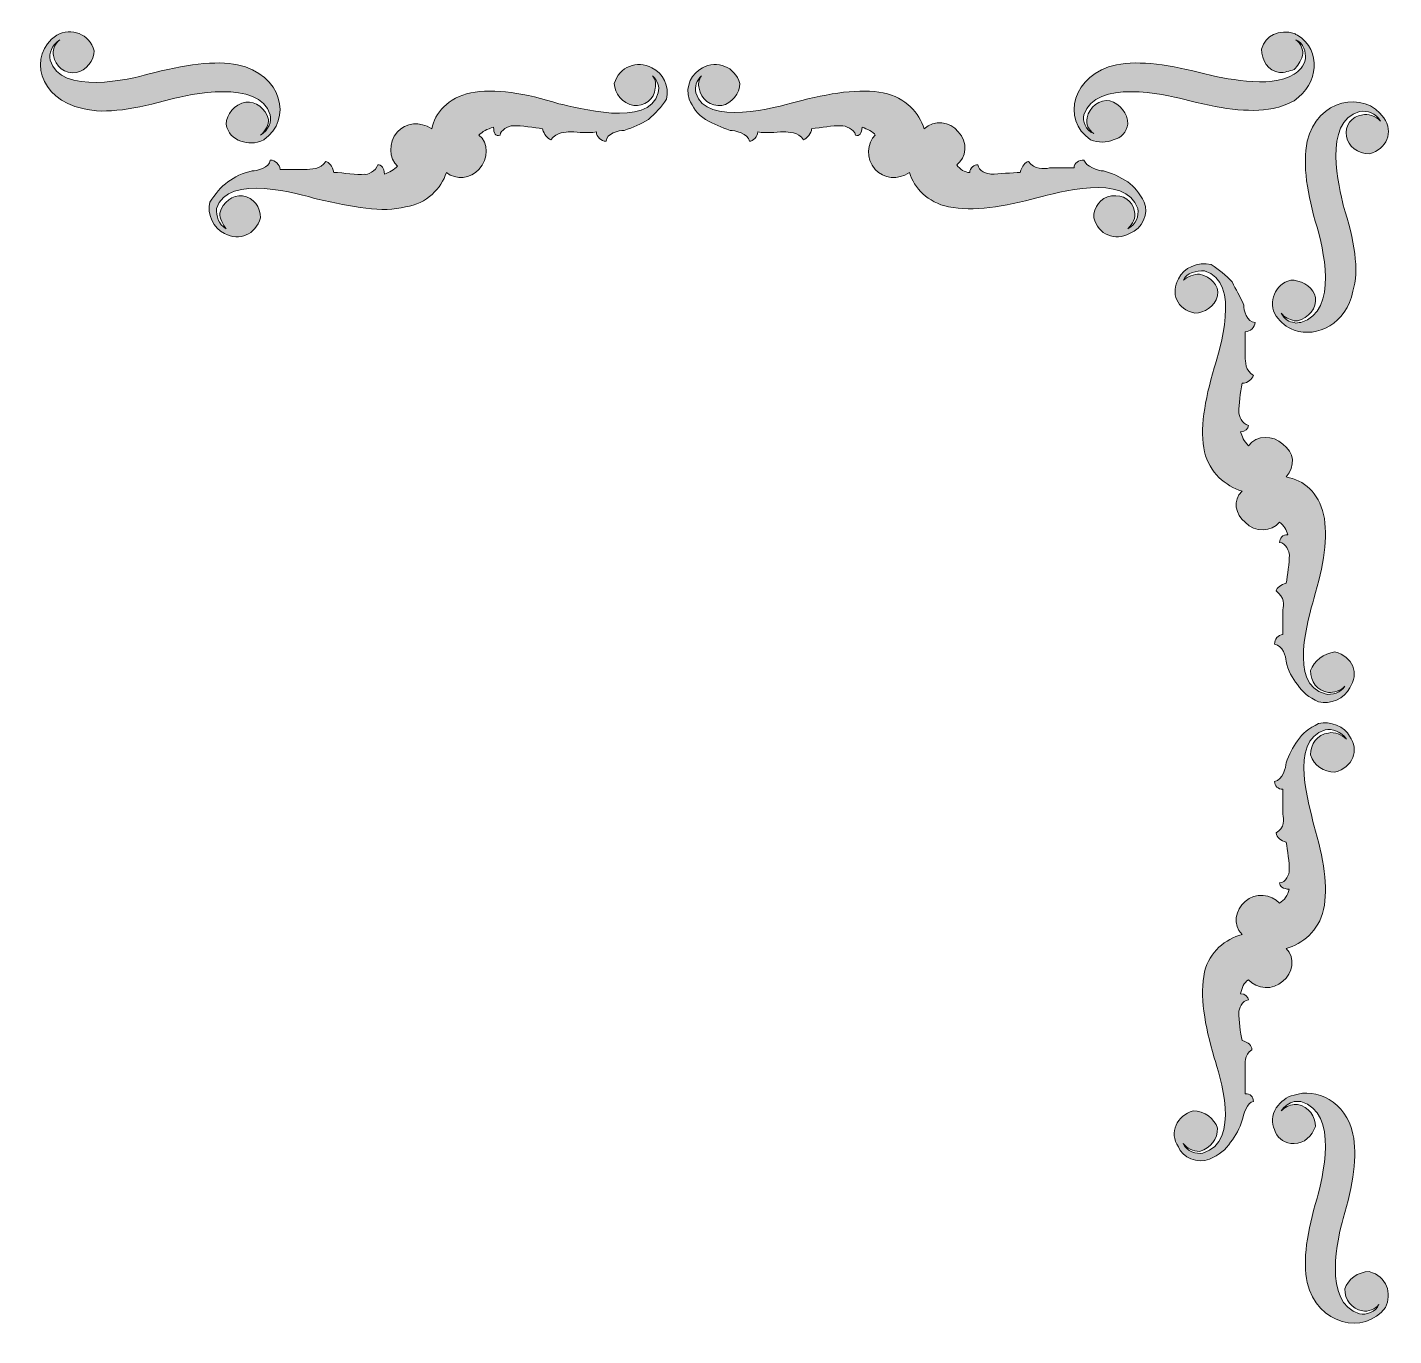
# Model space of a CAD drawing. Header units: inches. Extents: x -170 to 760, y -27 to 863.
import ezdxf

# ---------------------------------------------------------------- set-up
doc = ezdxf.new("R2010")
doc.units = ezdxf.units.IN
doc.header["$MEASUREMENT"] = 0
doc.layers.add('图层 1', color=7, linetype='Continuous')

# ---------------------------------------------------------------- blocks, each defined once
blk = doc.blocks.new('block 2')
at = {"layer": '图层 1', "true_color": 0xffffff}
h = blk.add_hatch(color=7, dxfattribs=at)
h.dxf.hatch_style = 2
edge = h.paths.add_edge_path()
edge.add_spline(control_points=[(-4.71, 803.26), (-3.61, 799.01), (-5.82, 792.64), (-11.38, 789.46), (-8.05, 791.58), (-5.82, 796.89), (-5.82, 800.07), (-8.05, 807.51), (-14.7, 812.82), (-21.35, 811.75), (-29.12, 810.69), (-34.68, 803.26), (-34.68, 796.89), (-33.57, 790.51), (-30.23, 787.33), (-24.7, 785.2), (-20.25, 784.13), (-14.7, 783.08), (-9.16, 786.26), (10.82, 800.07), (3.06, 830.87), (-26.9, 837.24), (-41.33, 840.42), (-63.51, 837.24), (-87.92, 830.87), (-99.03, 827.68), (-147.84, 816), (-154.49, 840.42), (-155.6, 844.67), (-153.37, 851.04), (-147.84, 854.23), (-151.17, 852.1), (-153.37, 845.74), (-152.26, 843.61), (-151.17, 836.18), (-144.5, 830.87), (-136.73, 831.93), (-130.08, 832.98), (-124.55, 840.42), (-124.55, 846.79), (-127.86, 858.48), (-140.07, 862.73), (-150.05, 857.42), (-170.02, 843.61), (-162.25, 813.88), (-132.31, 807.51), (-116.76, 803.26), (-95.68, 807.51), (-72.39, 813.88), (-60.19, 817.06), (-12.48, 827.68), (-4.71, 803.26)], knot_values=[0, 0, 0, 0, 1, 1, 1, 2, 2, 2, 3, 3, 3, 4, 4, 4, 5, 5, 5, 6, 6, 6, 7, 7, 7, 8, 8, 8, 9, 9, 9, 10, 10, 10, 11, 11, 11, 12, 12, 12, 13, 13, 13, 14, 14, 14, 15, 15, 15, 16, 16, 16, 17, 17, 17, 17], degree=3, periodic=1)
h = blk.add_hatch(color=7, dxfattribs=at)
h.dxf.hatch_style = 2
edge = h.paths.add_edge_path()
edge.add_spline(control_points=[(553.31, 786.26), (558.86, 784.13), (564.42, 784.13), (568.84, 786.26), (574.4, 787.33), (577.71, 791.58), (578.83, 796.89), (578.83, 804.32), (573.3, 810.69), (566.63, 812.82), (559.98, 813.88), (552.21, 808.56), (551.1, 801.14), (550, 796.89), (552.21, 792.63), (555.54, 790.51), (550, 792.63), (547.77, 799.01), (548.89, 803.26), (556.65, 827.68), (604.35, 817.06), (616.56, 813.88), (640.96, 807.5), (660.93, 804.32), (677.57, 807.5), (683.11, 808.56), (687.56, 810.69), (691.99, 812.82), (708.63, 824.5), (710.86, 846.79), (694.21, 857.41), (693.1, 857.41), (693.1, 858.48), (691.99, 858.48), (682.01, 861.67), (672.03, 857.41), (669.81, 847.86), (669.81, 840.42), (674.25, 832.98), (682.01, 831.93), (685.34, 831.93), (688.67, 832.98), (691.99, 834.05), (694.21, 836.18), (696.44, 839.36), (697.54, 843.61), (698.66, 846.79), (696.44, 852.1), (693.1, 854.23), (698.66, 852.1), (699.75, 845.74), (699.75, 841.49), (698.65, 836.18), (695.33, 832.99), (691.98, 830.87), (675.34, 820.25), (642.08, 828.74), (632.08, 830.87), (607.68, 837.24), (586.6, 840.42), (571.06, 837.24), (541.12, 830.87), (533.36, 800.07), (553.31, 786.26)], knot_values=[0, 0, 0, 0, 1, 1, 1, 2, 2, 2, 3, 3, 3, 4, 4, 4, 5, 5, 5, 6, 6, 6, 7, 7, 7, 8, 8, 8, 9, 9, 9, 10, 10, 10, 11, 11, 11, 12, 12, 12, 13, 13, 13, 14, 14, 14, 15, 15, 15, 16, 16, 16, 17, 17, 17, 18, 18, 18, 19, 19, 19, 20, 20, 20, 21, 21, 21, 21], degree=3, periodic=1)
h = blk.add_hatch(color=7, dxfattribs=at)
h.dxf.hatch_style = 2
edge = h.paths.add_edge_path()
edge.add_spline(control_points=[(254.89, 835.12), (244.9, 840.42), (232.7, 836.18), (229.37, 824.5), (229.37, 818.13), (234.91, 810.69), (242.67, 809.62), (249.34, 808.57), (257.1, 813.88), (257.1, 821.31), (257.93, 823.7), (257.51, 827.26), (255.4, 829.8), (258.84, 826.63), (260.22, 822.41), (259.32, 818.13), (252.67, 793.7), (203.85, 808.57), (191.64, 810.69), (169.45, 818.13), (147.27, 821.31), (131.74, 818.13), (116.21, 814.95), (107.34, 804.32), (105.11, 793.7), (97.34, 799.01), (87.37, 797.95), (81.82, 791.58), (75.16, 784.13), (76.28, 773.53), (81.82, 768.21), (79.59, 766.09), (76.28, 763.96), (72.94, 762.9), (72.94, 767.15), (70.72, 769.28), (68.51, 769.28), (67.4, 765.03), (60.75, 761.84), (59.63, 762.9), (54.08, 761.84), (45.21, 763.96), (38.54, 763.96), (37.44, 768.22), (35.23, 771.4), (33, 771.4), (29.67, 766.09), (23.01, 766.09), (18.59, 766.09), (13.03, 766.09), (8.59, 766.09), (1.94, 766.09), (1.94, 769.28), (-1.4, 772.46), (-4.71, 772.46), (-4.71, 767.15), (-14.7, 765.03), (-16.93, 765.03), (-23.58, 763.96), (-29.12, 760.78), (-33.57, 757.59), (-38, 754.4), (-42.45, 749.1), (-45.76, 743.79), (-47.99, 736.35), (-43.54, 725.73), (-35.78, 722.55), (-25.8, 717.24), (-14.7, 721.48), (-11.38, 733.16), (-11.38, 740.6), (-15.82, 746.97), (-23.58, 748.04), (-30.23, 749.1), (-36.9, 743.79), (-39.11, 736.35), (-39.11, 733.16), (-36.9, 727.86), (-34.68, 725.73), (-40.22, 728.92), (-41.33, 734.23), (-41.33, 739.54), (-33.57, 763.96), (15.25, 749.1), (27.46, 745.91), (50.76, 740.6), (71.82, 736.35), (87.37, 740.6), (101.78, 742.71), (111.78, 753.34), (115.1, 763.96), (121.75, 758.65), (131.74, 759.71), (137.28, 766.09), (143.95, 773.53), (143.95, 784.13), (137.28, 789.46), (139.51, 791.58), (142.83, 793.7), (147.27, 794.76), (147.27, 790.51), (148.38, 788.39), (151.71, 789.46), (151.71, 792.63), (157.26, 795.82), (160.59, 795.82), (166.14, 795.82), (175.02, 794.76), (180.56, 793.7), (181.67, 789.46), (183.88, 787.33), (186.09, 786.26), (190.55, 791.58), (196.08, 791.58), (199.42, 791.58), (206.07, 791.58), (210.5, 790.51), (217.17, 791.58), (217.17, 788.39), (220.49, 785.2), (223.83, 785.2), (223.83, 790.51), (232.69, 792.63), (236.02, 792.63), (242.67, 794.76), (247.12, 796.89), (252.67, 800.07), (257.1, 804.32), (261.54, 808.57), (264.87, 813.88), (267.08, 822.37), (262.65, 831.94), (254.89, 835.12)], knot_values=[0, 0, 0, 0, 1, 1, 1, 2, 2, 2, 3, 3, 3, 4, 4, 4, 5, 5, 5, 6, 6, 6, 7, 7, 7, 8, 8, 8, 9, 9, 9, 10, 10, 10, 11, 11, 11, 12, 12, 12, 13, 13, 13, 14, 14, 14, 15, 15, 15, 16, 16, 16, 17, 17, 17, 18, 18, 18, 19, 19, 19, 20, 20, 20, 21, 21, 21, 22, 22, 22, 23, 23, 23, 24, 24, 24, 25, 25, 25, 26, 26, 26, 27, 27, 27, 28, 28, 28, 29, 29, 29, 30, 30, 30, 31, 31, 31, 32, 32, 32, 33, 33, 33, 34, 34, 34, 35, 35, 35, 36, 36, 36, 37, 37, 37, 38, 38, 38, 39, 39, 39, 40, 40, 40, 41, 41, 41, 42, 42, 42, 43, 43, 43, 44, 44, 44, 44], degree=3, periodic=1)
h = blk.add_hatch(color=7, dxfattribs=at)
h.dxf.hatch_style = 2
edge = h.paths.add_edge_path()
edge.add_spline(control_points=[(578.83, 757.59), (573.3, 760.78), (567.74, 763.96), (562.19, 765.03), (558.86, 765.03), (550, 768.22), (548.89, 772.46), (545.55, 772.46), (542.22, 770.34), (542.22, 767.15), (535.57, 767.15), (531.13, 767.15), (525.59, 767.15), (521.14, 766.09), (515.6, 766.09), (511.17, 771.4), (508.95, 771.4), (506.73, 768.22), (505.61, 763.96), (500.07, 763.96), (491.19, 762.9), (485.64, 762.9), (483.43, 762.9), (476.78, 765.03), (476.78, 769.28), (474.55, 769.28), (471.21, 767.15), (471.21, 763.96), (467.9, 763.96), (464.56, 766.09), (462.35, 769.28), (469, 773.53), (470.11, 785.2), (463.45, 791.58), (457.91, 799.01), (446.81, 800.07), (440.15, 793.7), (436.83, 804.32), (427.95, 814.95), (412.42, 818.13), (396.89, 821.31), (375.81, 818.13), (352.52, 811.75), (340.3, 808.57), (291.48, 794.76), (284.83, 818.13), (283.93, 822.41), (285.32, 826.63), (288.76, 829.8), (286.64, 827.26), (286.22, 823.7), (287.06, 821.31), (288.17, 813.88), (294.83, 808.57), (302.59, 809.62), (309.24, 810.7), (314.79, 818.13), (314.79, 824.5), (311.47, 836.19), (299.27, 840.42), (289.27, 835.12), (282.62, 831.94), (277.07, 822.37), (280.41, 813.88), (282.62, 808.57), (285.95, 803.26), (291.48, 800.07), (297.05, 796.89), (302.59, 794.76), (308.13, 792.64), (311.47, 792.64), (320.35, 790.51), (321.46, 785.2), (323.67, 785.2), (327, 788.39), (327, 791.58), (333.65, 790.51), (338.1, 791.58), (344.75, 791.58), (348.08, 791.58), (354.73, 791.58), (358.05, 786.26), (360.28, 787.33), (363.61, 790.51), (363.61, 793.7), (370.27, 794.76), (378.04, 795.82), (383.58, 795.82), (386.92, 795.82), (392.46, 793.7), (393.57, 789.46), (395.78, 788.39), (397.99, 790.52), (397.99, 794.76), (401.33, 793.7), (405.76, 791.58), (406.87, 789.46), (401.33, 784.13), (400.22, 773.53), (406.87, 766.09), (412.43, 759.71), (422.4, 758.65), (430.16, 763.96), (433.5, 753.34), (442.38, 743.79), (456.8, 740.6), (473.44, 737.41), (494.52, 740.6), (517.82, 746.97), (530.02, 750.16), (577.71, 763.96), (585.48, 739.54), (586.6, 734.23), (584.38, 728.92), (578.83, 725.73), (582.17, 728.92), (584.39, 733.16), (583.27, 737.41), (582.17, 744.85), (575.51, 749.1), (567.75, 748.04), (559.98, 746.97), (555.54, 740.6), (555.54, 733.16), (558.86, 721.48), (569.95, 717.24), (579.95, 722.55), (588.83, 725.73), (593.25, 736.35), (589.93, 743.79), (586.6, 750.16), (583.27, 754.4), (578.83, 757.59)], knot_values=[0, 0, 0, 0, 1, 1, 1, 2, 2, 2, 3, 3, 3, 4, 4, 4, 5, 5, 5, 6, 6, 6, 7, 7, 7, 8, 8, 8, 9, 9, 9, 10, 10, 10, 11, 11, 11, 12, 12, 12, 13, 13, 13, 14, 14, 14, 15, 15, 15, 16, 16, 16, 17, 17, 17, 18, 18, 18, 19, 19, 19, 20, 20, 20, 21, 21, 21, 22, 22, 22, 23, 23, 23, 24, 24, 24, 25, 25, 25, 26, 26, 26, 27, 27, 27, 28, 28, 28, 29, 29, 29, 30, 30, 30, 31, 31, 31, 32, 32, 32, 33, 33, 33, 34, 34, 34, 35, 35, 35, 36, 36, 36, 37, 37, 37, 38, 38, 38, 39, 39, 39, 40, 40, 40, 41, 41, 41, 42, 42, 42, 43, 43, 43, 44, 44, 44, 44], degree=3, periodic=1)
h = blk.add_hatch(color=7, dxfattribs=at)
h.dxf.hatch_style = 2
edge = h.paths.add_edge_path()
edge.add_spline(control_points=[(707.52, 726.8), (710.86, 715.11), (723.06, 669.44), (696.44, 662.02), (695.33, 662.02), (693.1, 660.95), (691.99, 662.02), (688.67, 662.02), (685.34, 664.14), (683.11, 668.39), (685.34, 665.2), (688.67, 664.14), (691.99, 663.07), (691.99, 663.07), (693.1, 663.07), (694.21, 663.07), (701.98, 665.2), (707.52, 671.57), (706.42, 679.01), (705.3, 685.38), (698.65, 689.63), (691.98, 690.68), (690.89, 690.68), (690.89, 690.68), (689.77, 690.68), (684.22, 689.63), (679.8, 685.38), (678.68, 681.13), (676.46, 676.88), (676.46, 670.51), (679.8, 666.26), (683.11, 662.02), (686.45, 658.83), (691.98, 656.71), (707.52, 651.4), (727.5, 660.95), (731.92, 683.26), (736.38, 697.06), (733.03, 718.3), (725.27, 741.67), (723.06, 752.29), (710.86, 799.01), (736.38, 805.38), (741.91, 806.44), (747.47, 804.32), (750.79, 799.01), (747.47, 802.2), (741.91, 804.32), (738.59, 803.26), (730.82, 802.2), (726.39, 795.82), (727.5, 788.39), (728.61, 782.01), (735.26, 776.71), (743.03, 776.71), (755.23, 779.9), (759.67, 791.58), (753.02, 801.14), (739.7, 820.25), (707.52, 813.88), (700.86, 785.2), (697.54, 769.28), (700.86, 749.1), (707.52, 726.8)], knot_values=[0, 0, 0, 0, 1, 1, 1, 2, 2, 2, 3, 3, 3, 4, 4, 4, 5, 5, 5, 6, 6, 6, 7, 7, 7, 8, 8, 8, 9, 9, 9, 10, 10, 10, 11, 11, 11, 12, 12, 12, 13, 13, 13, 14, 14, 14, 15, 15, 15, 16, 16, 16, 17, 17, 17, 18, 18, 18, 19, 19, 19, 20, 20, 20, 21, 21, 21, 21], degree=3, periodic=1)
h = blk.add_hatch(color=7, dxfattribs=at)
h.dxf.hatch_style = 2
edge = h.paths.add_edge_path()
edge.add_spline(control_points=[(684.22, 449.62), (680.9, 449.62), (678.69, 446.43), (678.69, 443.24), (684.22, 442.18), (686.45, 434.75), (686.45, 431.57), (687.56, 425.2), (690.89, 419.88), (694.22, 415.63), (697.54, 410.33), (701.98, 407.14), (708.63, 403.95), (716.39, 401.83), (726.39, 406.08), (729.73, 413.51), (736.38, 423.07), (731.92, 434.75), (719.74, 437.94), (711.97, 436.87), (705.31, 431.57), (703.09, 425.2), (703.09, 417.76), (707.52, 411.39), (715.3, 410.33), (718.62, 410.33), (724.16, 411.39), (726.39, 414.58), (724.16, 410.33), (717.51, 408.21), (713.09, 409.26), (687.56, 415.63), (701.98, 461.3), (705.31, 474.05), (711.97, 496.35), (715.3, 516.52), (711.97, 531.39), (708.63, 546.26), (698.66, 554.75), (686.45, 556.88), (693.1, 564.32), (691.99, 573.87), (684.22, 579.17), (677.57, 585.56), (666.48, 585.56), (660.93, 578.12), (657.61, 581.3), (656.49, 584.5), (655.39, 587.68), (658.71, 587.68), (660.93, 589.8), (660.93, 591.93), (656.49, 592.98), (654.28, 598.29), (654.28, 601.49), (654.28, 605.74), (655.39, 614.22), (656.49, 620.6), (660.93, 620.6), (663.16, 623.78), (664.27, 625.91), (658.71, 629.1), (658.71, 635.47), (658.71, 638.65), (658.71, 645.03), (658.71, 649.27), (658.71, 655.64), (662.04, 655.64), (665.37, 658.84), (665.37, 662.02), (659.81, 662.02), (657.61, 670.52), (657.61, 673.7), (655.39, 680.07), (652.05, 684.31), (649.84, 689.63), (645.4, 693.88), (640.96, 698.12), (635.41, 701.31), (626.53, 703.44), (616.56, 699.19), (613.23, 691.75), (607.68, 682.2), (612.12, 670.52), (624.32, 668.39), (630.98, 668.39), (637.64, 672.64), (639.86, 680.07), (640.96, 687.5), (635.41, 692.82), (627.64, 694.94), (624.32, 694.94), (618.77, 692.82), (616.56, 690.69), (618.77, 696), (625.43, 697.06), (630.98, 697.06), (656.49, 689.63), (640.96, 642.9), (637.64, 631.22), (630.98, 608.92), (627.64, 588.74), (630.98, 573.87), (634.29, 560.07), (645.4, 550.51), (656.49, 547.33), (649.84, 540.95), (652.05, 531.4), (658.71, 526.09), (665.37, 518.65), (676.46, 519.71), (682.01, 526.09), (685.34, 523.96), (686.45, 520.77), (687.57, 517.59), (684.22, 517.59), (682.01, 515.46), (682.01, 512.28), (686.45, 512.28), (688.68, 505.9), (688.68, 503.78), (688.68, 498.47), (687.57, 489.98), (686.45, 484.67), (683.11, 483.6), (679.8, 481.47), (679.8, 479.35), (685.34, 475.11), (685.34, 469.8), (684.22, 466.61), (684.22, 460.24), (684.22, 455.99), (684.22, 449.62)], knot_values=[0, 0, 0, 0, 1, 1, 1, 2, 2, 2, 3, 3, 3, 4, 4, 4, 5, 5, 5, 6, 6, 6, 7, 7, 7, 8, 8, 8, 9, 9, 9, 10, 10, 10, 11, 11, 11, 12, 12, 12, 13, 13, 13, 14, 14, 14, 15, 15, 15, 16, 16, 16, 17, 17, 17, 18, 18, 18, 19, 19, 19, 20, 20, 20, 21, 21, 21, 22, 22, 22, 23, 23, 23, 24, 24, 24, 25, 25, 25, 26, 26, 26, 27, 27, 27, 28, 28, 28, 29, 29, 29, 30, 30, 30, 31, 31, 31, 32, 32, 32, 33, 33, 33, 34, 34, 34, 35, 35, 35, 36, 36, 36, 37, 37, 37, 38, 38, 38, 39, 39, 39, 40, 40, 40, 41, 41, 41, 42, 42, 42, 43, 43, 43, 44, 44, 44, 44], degree=3, periodic=1)
h = blk.add_hatch(color=7, dxfattribs=at)
h.dxf.hatch_style = 2
edge = h.paths.add_edge_path()
edge.add_spline(control_points=[(684.22, 213.85), (690.89, 219.17), (693.1, 229.79), (686.45, 236.16), (697.54, 239.35), (708.63, 247.85), (711.97, 262.71), (715.29, 277.58), (711.97, 297.75), (705.3, 320.06), (703.09, 331.73), (687.56, 377.4), (713.08, 384.84), (717.51, 385.9), (724.16, 383.78), (727.5, 378.46), (724.16, 381.65), (719.74, 383.78), (715.29, 382.72), (707.52, 381.65), (703.09, 375.28), (703.09, 367.85), (705.3, 360.41), (711.97, 356.16), (719.74, 356.16), (731.92, 359.36), (736.38, 371.03), (729.72, 380.59), (726.39, 386.97), (716.39, 391.21), (708.63, 389.09), (701.98, 385.9), (697.54, 382.72), (694.21, 377.4), (690.89, 373.16), (688.67, 367.85), (686.45, 362.54), (686.45, 359.36), (684.22, 350.85), (678.68, 349.79), (678.68, 346.6), (680.9, 344.48), (684.22, 344.48), (684.22, 337.04), (684.22, 332.79), (684.22, 327.49), (685.33, 324.31), (685.33, 317.94), (679.8, 314.74), (679.8, 311.56), (683.11, 309.43), (686.45, 308.37), (687.56, 303.07), (688.67, 294.57), (688.67, 289.26), (688.67, 287.14), (686.45, 280.76), (682.01, 280.76), (682.01, 278.64), (684.22, 276.51), (688.67, 276.51), (687.56, 272.27), (685.33, 269.08), (682.01, 266.95), (676.46, 273.33), (665.37, 274.39), (658.7, 268.02), (652.05, 262.71), (649.84, 252.09), (656.49, 245.71), (645.4, 242.53), (634.29, 234.04), (630.98, 220.23), (627.64, 204.3), (630.98, 184.13), (637.63, 161.82), (640.96, 150.14), (656.49, 104.47), (629.87, 97.04), (625.43, 95.98), (618.77, 98.11), (616.55, 103.41), (618.77, 100.23), (623.22, 98.11), (627.64, 98.11), (635.41, 100.23), (639.86, 106.59), (639.86, 114.04), (637.63, 120.4), (630.98, 125.72), (623.22, 125.72), (612.12, 122.53), (606.57, 110.85), (613.23, 101.29), (615.45, 93.86), (626.53, 89.6), (634.29, 92.79), (640.96, 95.98), (645.4, 99.16), (648.73, 104.47), (652.05, 108.72), (655.39, 114.04), (656.49, 119.35), (657.6, 122.53), (659.81, 132.09), (664.27, 132.09), (664.27, 135.28), (662.04, 137.4), (658.7, 137.4), (658.7, 144.83), (658.7, 149.08), (658.7, 154.38), (658.7, 157.58), (657.6, 163.95), (663.16, 167.13), (663.16, 170.32), (660.93, 172.44), (656.49, 173.5), (655.39, 178.81), (654.28, 187.31), (654.28, 192.62), (654.28, 194.74), (656.49, 201.12), (660.93, 201.12), (660.93, 203.24), (658.7, 205.37), (655.39, 205.37), (656.49, 209.62), (657.6, 212.8), (660.93, 214.92), (666.48, 208.55), (677.57, 207.49), (684.22, 213.85)], knot_values=[0, 0, 0, 0, 1, 1, 1, 2, 2, 2, 3, 3, 3, 4, 4, 4, 5, 5, 5, 6, 6, 6, 7, 7, 7, 8, 8, 8, 9, 9, 9, 10, 10, 10, 11, 11, 11, 12, 12, 12, 13, 13, 13, 14, 14, 14, 15, 15, 15, 16, 16, 16, 17, 17, 17, 18, 18, 18, 19, 19, 19, 20, 20, 20, 21, 21, 21, 22, 22, 22, 23, 23, 23, 24, 24, 24, 25, 25, 25, 26, 26, 26, 27, 27, 27, 28, 28, 28, 29, 29, 29, 30, 30, 30, 31, 31, 31, 32, 32, 32, 33, 33, 33, 34, 34, 34, 35, 35, 35, 36, 36, 36, 37, 37, 37, 38, 38, 38, 39, 39, 39, 40, 40, 40, 41, 41, 41, 42, 42, 42, 43, 43, 43, 44, 44, 44, 44], degree=3, periodic=1)
h = blk.add_hatch(color=7, dxfattribs=at)
h.dxf.hatch_style = 2
edge = h.paths.add_edge_path()
edge.add_spline(control_points=[(743.03, 16.34), (735.26, 16.34), (728.62, 11.03), (726.39, 4.65), (726.39, -2.78), (730.82, -9.16), (738.59, -10.22), (741.91, -11.28), (747.47, -9.16), (749.68, -5.96), (747.47, -11.28), (740.8, -13.4), (736.38, -12.35), (710.86, -4.91), (721.95, 40.76), (725.27, 52.44), (731.92, 74.74), (735.26, 95.98), (731.92, 109.79), (727.5, 132.09), (706.42, 141.64), (691.98, 136.34), (686.45, 135.28), (683.11, 132.09), (679.8, 127.84), (676.46, 122.53), (676.46, 117.22), (678.68, 112.97), (679.8, 107.67), (684.22, 104.47), (689.77, 103.41), (690.89, 103.41), (690.89, 103.41), (691.98, 103.41), (698.65, 103.41), (704.21, 108.72), (706.42, 115.1), (706.42, 121.47), (701.98, 128.91), (694.21, 129.97), (693.1, 129.97), (691.99, 129.97), (691.99, 129.97), (688.67, 129.97), (685.34, 127.84), (683.11, 125.72), (685.34, 128.91), (688.67, 131.03), (691.99, 132.09), (693.1, 132.09), (695.33, 132.09), (696.44, 132.09), (723.06, 124.66), (710.86, 78.98), (707.52, 66.25), (700.86, 43.94), (697.54, 23.77), (700.86, 8.9), (707.52, -19.77), (739.7, -27.21), (754.14, -8.09), (758.56, 1.46), (755.23, 13.14), (743.03, 16.34)], knot_values=[0, 0, 0, 0, 1, 1, 1, 2, 2, 2, 3, 3, 3, 4, 4, 4, 5, 5, 5, 6, 6, 6, 7, 7, 7, 8, 8, 8, 9, 9, 9, 10, 10, 10, 11, 11, 11, 12, 12, 12, 13, 13, 13, 14, 14, 14, 15, 15, 15, 16, 16, 16, 17, 17, 17, 18, 18, 18, 19, 19, 19, 20, 20, 20, 21, 21, 21, 21], degree=3, periodic=1)
at = {"layer": '图层 1', "lineweight": 0}
for points, knots in [([(-4.71, 803.26), (-3.61, 799.01), (-5.82, 792.64), (-11.38, 789.46), (-8.05, 791.58), (-5.82, 796.89), (-5.82, 800.07), (-8.05, 807.51), (-14.7, 812.82), (-21.35, 811.75), (-29.12, 810.69), (-34.68, 803.26), (-34.68, 796.89), (-33.57, 790.51), (-30.23, 787.33), (-24.7, 785.2), (-20.25, 784.13), (-14.7, 783.08), (-9.16, 786.26), (10.82, 800.07), (3.06, 830.87), (-26.9, 837.24), (-41.33, 840.42), (-63.51, 837.24), (-87.92, 830.87), (-99.03, 827.68), (-147.84, 816), (-154.49, 840.42), (-155.6, 844.67), (-153.37, 851.04), (-147.84, 854.23), (-151.17, 852.1), (-153.37, 845.74), (-152.26, 843.61), (-151.17, 836.18), (-144.5, 830.87), (-136.73, 831.93), (-130.08, 832.98), (-124.55, 840.42), (-124.55, 846.79), (-127.86, 858.48), (-140.07, 862.73), (-150.05, 857.42), (-170.02, 843.61), (-162.25, 813.88), (-132.31, 807.51), (-116.76, 803.26), (-95.68, 807.51), (-72.39, 813.88), (-60.19, 817.06), (-12.48, 827.68), (-4.71, 803.26)], [0, 0, 0, 0, 1, 1, 1, 2, 2, 2, 3, 3, 3, 4, 4, 4, 5, 5, 5, 6, 6, 6, 7, 7, 7, 8, 8, 8, 9, 9, 9, 10, 10, 10, 11, 11, 11, 12, 12, 12, 13, 13, 13, 14, 14, 14, 15, 15, 15, 16, 16, 16, 17, 17, 17, 17]), ([(553.31, 786.26), (558.86, 784.13), (564.42, 784.13), (568.84, 786.26), (574.4, 787.33), (577.71, 791.58), (578.83, 796.89), (578.83, 804.32), (573.3, 810.69), (566.63, 812.82), (559.98, 813.88), (552.21, 808.56), (551.1, 801.14), (550, 796.89), (552.21, 792.63), (555.54, 790.51), (550, 792.63), (547.77, 799.01), (548.89, 803.26), (556.65, 827.68), (604.35, 817.06), (616.56, 813.88), (640.96, 807.5), (660.93, 804.32), (677.57, 807.5), (683.11, 808.56), (687.56, 810.69), (691.99, 812.82), (708.63, 824.5), (710.86, 846.79), (694.21, 857.41), (693.1, 857.41), (693.1, 858.48), (691.99, 858.48), (682.01, 861.67), (672.03, 857.41), (669.81, 847.86), (669.81, 840.42), (674.25, 832.98), (682.01, 831.93), (685.34, 831.93), (688.67, 832.98), (691.99, 834.05), (694.21, 836.18), (696.44, 839.36), (697.54, 843.61), (698.66, 846.79), (696.44, 852.1), (693.1, 854.23), (698.66, 852.1), (699.75, 845.74), (699.75, 841.49), (698.65, 836.18), (695.33, 832.99), (691.98, 830.87), (675.34, 820.25), (642.08, 828.74), (632.08, 830.87), (607.68, 837.24), (586.6, 840.42), (571.06, 837.24), (541.12, 830.87), (533.36, 800.07), (553.31, 786.26)], [0, 0, 0, 0, 1, 1, 1, 2, 2, 2, 3, 3, 3, 4, 4, 4, 5, 5, 5, 6, 6, 6, 7, 7, 7, 8, 8, 8, 9, 9, 9, 10, 10, 10, 11, 11, 11, 12, 12, 12, 13, 13, 13, 14, 14, 14, 15, 15, 15, 16, 16, 16, 17, 17, 17, 18, 18, 18, 19, 19, 19, 20, 20, 20, 21, 21, 21, 21]), ([(254.89, 835.12), (244.9, 840.42), (232.7, 836.18), (229.37, 824.5), (229.37, 818.13), (234.91, 810.69), (242.67, 809.62), (249.34, 808.57), (257.1, 813.88), (257.1, 821.31), (257.93, 823.7), (257.51, 827.26), (255.4, 829.8), (258.84, 826.63), (260.22, 822.41), (259.32, 818.13), (252.67, 793.7), (203.85, 808.57), (191.64, 810.69), (169.45, 818.13), (147.27, 821.31), (131.74, 818.13), (116.21, 814.95), (107.34, 804.32), (105.11, 793.7), (97.34, 799.01), (87.37, 797.95), (81.82, 791.58), (75.16, 784.13), (76.28, 773.53), (81.82, 768.21), (79.59, 766.09), (76.28, 763.96), (72.94, 762.9), (72.94, 767.15), (70.72, 769.28), (68.51, 769.28), (67.4, 765.03), (60.75, 761.84), (59.63, 762.9), (54.08, 761.84), (45.21, 763.96), (38.54, 763.96), (37.44, 768.22), (35.23, 771.4), (33, 771.4), (29.67, 766.09), (23.01, 766.09), (18.59, 766.09), (13.03, 766.09), (8.59, 766.09), (1.94, 766.09), (1.94, 769.28), (-1.4, 772.46), (-4.71, 772.46), (-4.71, 767.15), (-14.7, 765.03), (-16.93, 765.03), (-23.58, 763.96), (-29.12, 760.78), (-33.57, 757.59), (-38, 754.4), (-42.45, 749.1), (-45.76, 743.79), (-47.99, 736.35), (-43.54, 725.73), (-35.78, 722.55), (-25.8, 717.24), (-14.7, 721.48), (-11.38, 733.16), (-11.38, 740.6), (-15.82, 746.97), (-23.58, 748.04), (-30.23, 749.1), (-36.9, 743.79), (-39.11, 736.35), (-39.11, 733.16), (-36.9, 727.86), (-34.68, 725.73), (-40.22, 728.92), (-41.33, 734.23), (-41.33, 739.54), (-33.57, 763.96), (15.25, 749.1), (27.46, 745.91), (50.76, 740.6), (71.82, 736.35), (87.37, 740.6), (101.78, 742.71), (111.78, 753.34), (115.1, 763.96), (121.75, 758.65), (131.74, 759.71), (137.28, 766.09), (143.95, 773.53), (143.95, 784.13), (137.28, 789.46), (139.51, 791.58), (142.83, 793.7), (147.27, 794.76), (147.27, 790.51), (148.38, 788.39), (151.71, 789.46), (151.71, 792.63), (157.26, 795.82), (160.59, 795.82), (166.14, 795.82), (175.02, 794.76), (180.56, 793.7), (181.67, 789.46), (183.88, 787.33), (186.09, 786.26), (190.55, 791.58), (196.08, 791.58), (199.42, 791.58), (206.07, 791.58), (210.5, 790.51), (217.17, 791.58), (217.17, 788.39), (220.49, 785.2), (223.83, 785.2), (223.83, 790.51), (232.69, 792.63), (236.02, 792.63), (242.67, 794.76), (247.12, 796.89), (252.67, 800.07), (257.1, 804.32), (261.54, 808.57), (264.87, 813.88), (267.08, 822.37), (262.65, 831.94), (254.89, 835.12)], [0, 0, 0, 0, 1, 1, 1, 2, 2, 2, 3, 3, 3, 4, 4, 4, 5, 5, 5, 6, 6, 6, 7, 7, 7, 8, 8, 8, 9, 9, 9, 10, 10, 10, 11, 11, 11, 12, 12, 12, 13, 13, 13, 14, 14, 14, 15, 15, 15, 16, 16, 16, 17, 17, 17, 18, 18, 18, 19, 19, 19, 20, 20, 20, 21, 21, 21, 22, 22, 22, 23, 23, 23, 24, 24, 24, 25, 25, 25, 26, 26, 26, 27, 27, 27, 28, 28, 28, 29, 29, 29, 30, 30, 30, 31, 31, 31, 32, 32, 32, 33, 33, 33, 34, 34, 34, 35, 35, 35, 36, 36, 36, 37, 37, 37, 38, 38, 38, 39, 39, 39, 40, 40, 40, 41, 41, 41, 42, 42, 42, 43, 43, 43, 44, 44, 44, 44]), ([(578.83, 757.59), (573.3, 760.78), (567.74, 763.96), (562.19, 765.03), (558.86, 765.03), (550, 768.22), (548.89, 772.46), (545.55, 772.46), (542.22, 770.34), (542.22, 767.15), (535.57, 767.15), (531.13, 767.15), (525.59, 767.15), (521.14, 766.09), (515.6, 766.09), (511.17, 771.4), (508.95, 771.4), (506.73, 768.22), (505.61, 763.96), (500.07, 763.96), (491.19, 762.9), (485.64, 762.9), (483.43, 762.9), (476.78, 765.03), (476.78, 769.28), (474.55, 769.28), (471.21, 767.15), (471.21, 763.96), (467.9, 763.96), (464.56, 766.09), (462.35, 769.28), (469, 773.53), (470.11, 785.2), (463.45, 791.58), (457.91, 799.01), (446.81, 800.07), (440.15, 793.7), (436.83, 804.32), (427.95, 814.95), (412.42, 818.13), (396.89, 821.31), (375.81, 818.13), (352.52, 811.75), (340.3, 808.57), (291.48, 794.76), (284.83, 818.13), (283.93, 822.41), (285.32, 826.63), (288.76, 829.8), (286.64, 827.26), (286.22, 823.7), (287.06, 821.31), (288.17, 813.88), (294.83, 808.57), (302.59, 809.62), (309.24, 810.7), (314.79, 818.13), (314.79, 824.5), (311.47, 836.19), (299.27, 840.42), (289.27, 835.12), (282.62, 831.94), (277.07, 822.37), (280.41, 813.88), (282.62, 808.57), (285.95, 803.26), (291.48, 800.07), (297.05, 796.89), (302.59, 794.76), (308.13, 792.64), (311.47, 792.64), (320.35, 790.51), (321.46, 785.2), (323.67, 785.2), (327, 788.39), (327, 791.58), (333.65, 790.51), (338.1, 791.58), (344.75, 791.58), (348.08, 791.58), (354.73, 791.58), (358.05, 786.26), (360.28, 787.33), (363.61, 790.51), (363.61, 793.7), (370.27, 794.76), (378.04, 795.82), (383.58, 795.82), (386.92, 795.82), (392.46, 793.7), (393.57, 789.46), (395.78, 788.39), (397.99, 790.52), (397.99, 794.76), (401.33, 793.7), (405.76, 791.58), (406.87, 789.46), (401.33, 784.13), (400.22, 773.53), (406.87, 766.09), (412.43, 759.71), (422.4, 758.65), (430.16, 763.96), (433.5, 753.34), (442.38, 743.79), (456.8, 740.6), (473.44, 737.41), (494.52, 740.6), (517.82, 746.97), (530.02, 750.16), (577.71, 763.96), (585.48, 739.54), (586.6, 734.23), (584.38, 728.92), (578.83, 725.73), (582.17, 728.92), (584.39, 733.16), (583.27, 737.41), (582.17, 744.85), (575.51, 749.1), (567.75, 748.04), (559.98, 746.97), (555.54, 740.6), (555.54, 733.16), (558.86, 721.48), (569.95, 717.24), (579.95, 722.55), (588.83, 725.73), (593.25, 736.35), (589.93, 743.79), (586.6, 750.16), (583.27, 754.4), (578.83, 757.59)], [0, 0, 0, 0, 1, 1, 1, 2, 2, 2, 3, 3, 3, 4, 4, 4, 5, 5, 5, 6, 6, 6, 7, 7, 7, 8, 8, 8, 9, 9, 9, 10, 10, 10, 11, 11, 11, 12, 12, 12, 13, 13, 13, 14, 14, 14, 15, 15, 15, 16, 16, 16, 17, 17, 17, 18, 18, 18, 19, 19, 19, 20, 20, 20, 21, 21, 21, 22, 22, 22, 23, 23, 23, 24, 24, 24, 25, 25, 25, 26, 26, 26, 27, 27, 27, 28, 28, 28, 29, 29, 29, 30, 30, 30, 31, 31, 31, 32, 32, 32, 33, 33, 33, 34, 34, 34, 35, 35, 35, 36, 36, 36, 37, 37, 37, 38, 38, 38, 39, 39, 39, 40, 40, 40, 41, 41, 41, 42, 42, 42, 43, 43, 43, 44, 44, 44, 44]), ([(707.52, 726.8), (710.86, 715.11), (723.06, 669.44), (696.44, 662.02), (695.33, 662.02), (693.1, 660.95), (691.99, 662.02), (688.67, 662.02), (685.34, 664.14), (683.11, 668.39), (685.34, 665.2), (688.67, 664.14), (691.99, 663.07), (691.99, 663.07), (693.1, 663.07), (694.21, 663.07), (701.98, 665.2), (707.52, 671.57), (706.42, 679.01), (705.3, 685.38), (698.65, 689.63), (691.98, 690.68), (690.89, 690.68), (690.89, 690.68), (689.77, 690.68), (684.22, 689.63), (679.8, 685.38), (678.68, 681.13), (676.46, 676.88), (676.46, 670.51), (679.8, 666.26), (683.11, 662.02), (686.45, 658.83), (691.98, 656.71), (707.52, 651.4), (727.5, 660.95), (731.92, 683.26), (736.38, 697.06), (733.03, 718.3), (725.27, 741.67), (723.06, 752.29), (710.86, 799.01), (736.38, 805.38), (741.91, 806.44), (747.47, 804.32), (750.79, 799.01), (747.47, 802.2), (741.91, 804.32), (738.59, 803.26), (730.82, 802.2), (726.39, 795.82), (727.5, 788.39), (728.61, 782.01), (735.26, 776.71), (743.03, 776.71), (755.23, 779.9), (759.67, 791.58), (753.02, 801.14), (739.7, 820.25), (707.52, 813.88), (700.86, 785.2), (697.54, 769.28), (700.86, 749.1), (707.52, 726.8)], [0, 0, 0, 0, 1, 1, 1, 2, 2, 2, 3, 3, 3, 4, 4, 4, 5, 5, 5, 6, 6, 6, 7, 7, 7, 8, 8, 8, 9, 9, 9, 10, 10, 10, 11, 11, 11, 12, 12, 12, 13, 13, 13, 14, 14, 14, 15, 15, 15, 16, 16, 16, 17, 17, 17, 18, 18, 18, 19, 19, 19, 20, 20, 20, 21, 21, 21, 21]), ([(684.22, 449.62), (680.9, 449.62), (678.69, 446.43), (678.69, 443.24), (684.22, 442.18), (686.45, 434.75), (686.45, 431.57), (687.56, 425.2), (690.89, 419.88), (694.22, 415.63), (697.54, 410.33), (701.98, 407.14), (708.63, 403.95), (716.39, 401.83), (726.39, 406.08), (729.73, 413.51), (736.38, 423.07), (731.92, 434.75), (719.74, 437.94), (711.97, 436.87), (705.31, 431.57), (703.09, 425.2), (703.09, 417.76), (707.52, 411.39), (715.3, 410.33), (718.62, 410.33), (724.16, 411.39), (726.39, 414.58), (724.16, 410.33), (717.51, 408.21), (713.09, 409.26), (687.56, 415.63), (701.98, 461.3), (705.31, 474.05), (711.97, 496.35), (715.3, 516.52), (711.97, 531.39), (708.63, 546.26), (698.66, 554.75), (686.45, 556.88), (693.1, 564.32), (691.99, 573.87), (684.22, 579.17), (677.57, 585.56), (666.48, 585.56), (660.93, 578.12), (657.61, 581.3), (656.49, 584.5), (655.39, 587.68), (658.71, 587.68), (660.93, 589.8), (660.93, 591.93), (656.49, 592.98), (654.28, 598.29), (654.28, 601.49), (654.28, 605.74), (655.39, 614.22), (656.49, 620.6), (660.93, 620.6), (663.16, 623.78), (664.27, 625.91), (658.71, 629.1), (658.71, 635.47), (658.71, 638.65), (658.71, 645.03), (658.71, 649.27), (658.71, 655.64), (662.04, 655.64), (665.37, 658.84), (665.37, 662.02), (659.81, 662.02), (657.61, 670.52), (657.61, 673.7), (655.39, 680.07), (652.05, 684.31), (649.84, 689.63), (645.4, 693.88), (640.96, 698.12), (635.41, 701.31), (626.53, 703.44), (616.56, 699.19), (613.23, 691.75), (607.68, 682.2), (612.12, 670.52), (624.32, 668.39), (630.98, 668.39), (637.64, 672.64), (639.86, 680.07), (640.96, 687.5), (635.41, 692.82), (627.64, 694.94), (624.32, 694.94), (618.77, 692.82), (616.56, 690.69), (618.77, 696), (625.43, 697.06), (630.98, 697.06), (656.49, 689.63), (640.96, 642.9), (637.64, 631.22), (630.98, 608.92), (627.64, 588.74), (630.98, 573.87), (634.29, 560.07), (645.4, 550.51), (656.49, 547.33), (649.84, 540.95), (652.05, 531.4), (658.71, 526.09), (665.37, 518.65), (676.46, 519.71), (682.01, 526.09), (685.34, 523.96), (686.45, 520.77), (687.57, 517.59), (684.22, 517.59), (682.01, 515.46), (682.01, 512.28), (686.45, 512.28), (688.68, 505.9), (688.68, 503.78), (688.68, 498.47), (687.57, 489.98), (686.45, 484.67), (683.11, 483.6), (679.8, 481.47), (679.8, 479.35), (685.34, 475.11), (685.34, 469.8), (684.22, 466.61), (684.22, 460.24), (684.22, 455.99), (684.22, 449.62)], [0, 0, 0, 0, 1, 1, 1, 2, 2, 2, 3, 3, 3, 4, 4, 4, 5, 5, 5, 6, 6, 6, 7, 7, 7, 8, 8, 8, 9, 9, 9, 10, 10, 10, 11, 11, 11, 12, 12, 12, 13, 13, 13, 14, 14, 14, 15, 15, 15, 16, 16, 16, 17, 17, 17, 18, 18, 18, 19, 19, 19, 20, 20, 20, 21, 21, 21, 22, 22, 22, 23, 23, 23, 24, 24, 24, 25, 25, 25, 26, 26, 26, 27, 27, 27, 28, 28, 28, 29, 29, 29, 30, 30, 30, 31, 31, 31, 32, 32, 32, 33, 33, 33, 34, 34, 34, 35, 35, 35, 36, 36, 36, 37, 37, 37, 38, 38, 38, 39, 39, 39, 40, 40, 40, 41, 41, 41, 42, 42, 42, 43, 43, 43, 44, 44, 44, 44]), ([(684.22, 213.85), (690.89, 219.17), (693.1, 229.79), (686.45, 236.16), (697.54, 239.35), (708.63, 247.85), (711.97, 262.71), (715.29, 277.58), (711.97, 297.75), (705.3, 320.06), (703.09, 331.73), (687.56, 377.4), (713.08, 384.84), (717.51, 385.9), (724.16, 383.78), (727.5, 378.46), (724.16, 381.65), (719.74, 383.78), (715.29, 382.72), (707.52, 381.65), (703.09, 375.28), (703.09, 367.85), (705.3, 360.41), (711.97, 356.16), (719.74, 356.16), (731.92, 359.36), (736.38, 371.03), (729.72, 380.59), (726.39, 386.97), (716.39, 391.21), (708.63, 389.09), (701.98, 385.9), (697.54, 382.72), (694.21, 377.4), (690.89, 373.16), (688.67, 367.85), (686.45, 362.54), (686.45, 359.36), (684.22, 350.85), (678.68, 349.79), (678.68, 346.6), (680.9, 344.48), (684.22, 344.48), (684.22, 337.04), (684.22, 332.79), (684.22, 327.49), (685.33, 324.31), (685.33, 317.94), (679.8, 314.74), (679.8, 311.56), (683.11, 309.43), (686.45, 308.37), (687.56, 303.07), (688.67, 294.57), (688.67, 289.26), (688.67, 287.14), (686.45, 280.76), (682.01, 280.76), (682.01, 278.64), (684.22, 276.51), (688.67, 276.51), (687.56, 272.27), (685.33, 269.08), (682.01, 266.95), (676.46, 273.33), (665.37, 274.39), (658.7, 268.02), (652.05, 262.71), (649.84, 252.09), (656.49, 245.71), (645.4, 242.53), (634.29, 234.04), (630.98, 220.23), (627.64, 204.3), (630.98, 184.13), (637.63, 161.82), (640.96, 150.14), (656.49, 104.47), (629.87, 97.04), (625.43, 95.98), (618.77, 98.11), (616.55, 103.41), (618.77, 100.23), (623.22, 98.11), (627.64, 98.11), (635.41, 100.23), (639.86, 106.59), (639.86, 114.04), (637.63, 120.4), (630.98, 125.72), (623.22, 125.72), (612.12, 122.53), (606.57, 110.85), (613.23, 101.29), (615.45, 93.86), (626.53, 89.6), (634.29, 92.79), (640.96, 95.98), (645.4, 99.16), (648.73, 104.47), (652.05, 108.72), (655.39, 114.04), (656.49, 119.35), (657.6, 122.53), (659.81, 132.09), (664.27, 132.09), (664.27, 135.28), (662.04, 137.4), (658.7, 137.4), (658.7, 144.83), (658.7, 149.08), (658.7, 154.38), (658.7, 157.58), (657.6, 163.95), (663.16, 167.13), (663.16, 170.32), (660.93, 172.44), (656.49, 173.5), (655.39, 178.81), (654.28, 187.31), (654.28, 192.62), (654.28, 194.74), (656.49, 201.12), (660.93, 201.12), (660.93, 203.24), (658.7, 205.37), (655.39, 205.37), (656.49, 209.62), (657.6, 212.8), (660.93, 214.92), (666.48, 208.55), (677.57, 207.49), (684.22, 213.85)], [0, 0, 0, 0, 1, 1, 1, 2, 2, 2, 3, 3, 3, 4, 4, 4, 5, 5, 5, 6, 6, 6, 7, 7, 7, 8, 8, 8, 9, 9, 9, 10, 10, 10, 11, 11, 11, 12, 12, 12, 13, 13, 13, 14, 14, 14, 15, 15, 15, 16, 16, 16, 17, 17, 17, 18, 18, 18, 19, 19, 19, 20, 20, 20, 21, 21, 21, 22, 22, 22, 23, 23, 23, 24, 24, 24, 25, 25, 25, 26, 26, 26, 27, 27, 27, 28, 28, 28, 29, 29, 29, 30, 30, 30, 31, 31, 31, 32, 32, 32, 33, 33, 33, 34, 34, 34, 35, 35, 35, 36, 36, 36, 37, 37, 37, 38, 38, 38, 39, 39, 39, 40, 40, 40, 41, 41, 41, 42, 42, 42, 43, 43, 43, 44, 44, 44, 44]), ([(743.03, 16.34), (735.26, 16.34), (728.62, 11.03), (726.39, 4.65), (726.39, -2.78), (730.82, -9.16), (738.59, -10.22), (741.91, -11.28), (747.47, -9.16), (749.68, -5.96), (747.47, -11.28), (740.8, -13.4), (736.38, -12.35), (710.86, -4.91), (721.95, 40.76), (725.27, 52.44), (731.92, 74.74), (735.26, 95.98), (731.92, 109.79), (727.5, 132.09), (706.42, 141.64), (691.98, 136.34), (686.45, 135.28), (683.11, 132.09), (679.8, 127.84), (676.46, 122.53), (676.46, 117.22), (678.68, 112.97), (679.8, 107.67), (684.22, 104.47), (689.77, 103.41), (690.89, 103.41), (690.89, 103.41), (691.98, 103.41), (698.65, 103.41), (704.21, 108.72), (706.42, 115.1), (706.42, 121.47), (701.98, 128.91), (694.21, 129.97), (693.1, 129.97), (691.99, 129.97), (691.99, 129.97), (688.67, 129.97), (685.34, 127.84), (683.11, 125.72), (685.34, 128.91), (688.67, 131.03), (691.99, 132.09), (693.1, 132.09), (695.33, 132.09), (696.44, 132.09), (723.06, 124.66), (710.86, 78.98), (707.52, 66.25), (700.86, 43.94), (697.54, 23.77), (700.86, 8.9), (707.52, -19.77), (739.7, -27.21), (754.14, -8.09), (758.56, 1.46), (755.23, 13.14), (743.03, 16.34)], [0, 0, 0, 0, 1, 1, 1, 2, 2, 2, 3, 3, 3, 4, 4, 4, 5, 5, 5, 6, 6, 6, 7, 7, 7, 8, 8, 8, 9, 9, 9, 10, 10, 10, 11, 11, 11, 12, 12, 12, 13, 13, 13, 14, 14, 14, 15, 15, 15, 16, 16, 16, 17, 17, 17, 18, 18, 18, 19, 19, 19, 20, 20, 20, 21, 21, 21, 21])]:
    blk.add_open_spline(points, degree=3, knots=knots, dxfattribs=at)

msp = doc.modelspace()

# ---------------------------------------------------------------- block references
at = {"layer": '图层 1'}
msp.add_blockref('block 2', (0, 0), dxfattribs=at)

doc.saveas('drawing.dxf')
